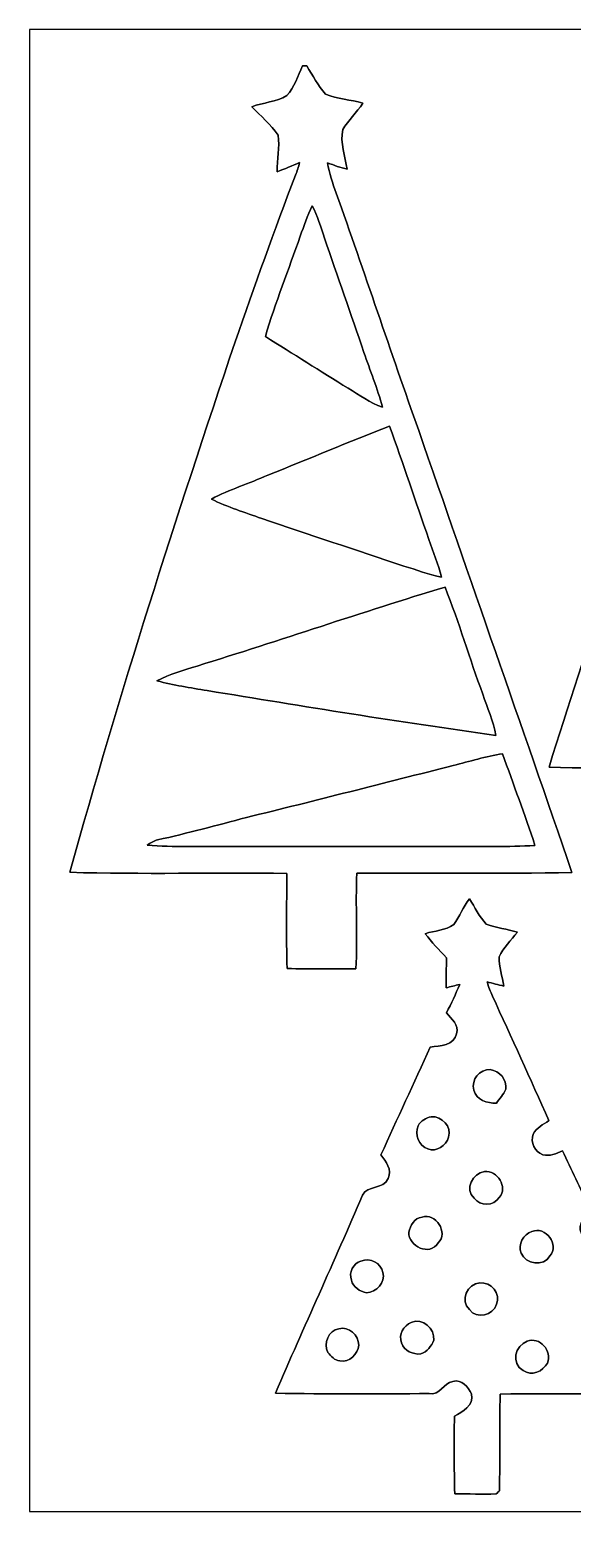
# Model space of a CAD drawing. Header units: centimetres. Extents: x -16.8 to 16.8, y -16.7 to 16.7.
# Drawn here: x -16.77 to -4.56, y -16.67 to 16.67 of the extents above; entities that cross this region are included whole.
import ezdxf

# ---------------------------------------------------------------- set-up
doc = ezdxf.new("R2010")
doc.units = ezdxf.units.CM
doc.header["$MEASUREMENT"] = 0
doc.layers.add('Layer 1', color=7, linetype='Continuous')

msp = doc.modelspace()

# ---------------------------------------------------------------- linework, layer by layer
at = {"layer": 'Layer 1', "color": 7}
for points, knots in [([(-16.77458, 16.66875), (-16.77458, 16.66875), (16.77458, 16.66875), (16.77458, 16.66875), (16.77458, 16.66875), (16.77458, 16.66875), (16.77458, -16.66875), (16.77458, -16.66875), (16.77458, -16.66875), (16.77458, -16.66875), (-16.77458, -16.66875), (-16.77458, -16.66875), (-16.77458, -16.66875), (-16.77458, -16.66875), (-16.77458, 16.66875), (-16.77458, 16.66875), (-16.77458, 16.66875), (-16.77458, 16.66875), (-16.77458, 16.66875), (-16.77458, 16.66875)], [0, 0, 0, 0, 0.16666667, 0.16666667, 0.16666667, 0.16666667, 0.33333333, 0.33333333, 0.33333333, 0.33333333, 0.5, 0.5, 0.5, 0.5, 0.66666667, 0.66666667, 0.66666667, 0.66666667, 1, 1, 1, 1]), ([(-10.62743, 15.85242), (-10.74349, 15.63017), (-10.8077, 15.36806), (-10.98409, 15.18356), (-10.98409, 15.18356), (-11.22292, 15.03821), (-11.51608, 15.03257), (-11.77466, 14.93344), (-11.77466, 14.93344), (-11.57393, 14.72353), (-11.33898, 14.53903), (-11.18129, 14.29314), (-11.18129, 14.29314), (-11.13614, 14.02292), (-11.20916, 13.74528), (-11.19964, 13.47258), (-11.19964, 13.47258), (-11.02854, 13.53256), (-10.8652, 13.61228), (-10.69587, 13.67684), (-10.69587, 13.67684), (-10.72303, 13.58194), (-10.75161, 13.4874), (-10.78653, 13.39497), (-10.78653, 13.39497), (-11.26913, 12.15602), (-11.70552, 10.89942), (-12.14614, 9.6453), (-12.14614, 9.6453), (-13.47752, 5.6956), (-14.75916, 1.72791), (-15.8683, -2.29059), (-15.8683, -2.29059), (-14.23988, -2.33998), (-12.60969, -2.2927), (-10.98056, -2.31387), (-10.98056, -2.31387), (-10.98938, -3.02754), (-10.9982, -3.74121), (-10.97774, -4.45488), (-10.97774, -4.45488), (-10.46127, -4.46828), (-9.94481, -4.46299), (-9.42799, -4.46088), (-9.42799, -4.46088), (-9.39094, -3.74509), (-9.43928, -3.02824), (-9.40894, -2.31246), (-9.40894, -2.31246), (-7.79427, -2.29799), (-6.17926, -2.33257), (-4.56494, -2.29447), (-4.56494, -2.29447), (-5.70406, 1.02306), (-6.86823, 4.33246), (-8.01299, 7.64822), (-8.01299, 7.64822), (-8.64623, 9.42411), (-9.23608, 11.21445), (-9.87319, 12.98892), (-9.87319, 12.98892), (-9.95186, 13.21117), (-10.02841, 13.43625), (-10.06722, 13.66908), (-10.06722, 13.66908), (-9.92082, 13.61934), (-9.77583, 13.5636), (-9.62554, 13.52585), (-9.62554, 13.52585), (-9.6707, 13.82148), (-9.78747, 14.11958), (-9.72573, 14.41979), (-9.72573, 14.41979), (-9.59485, 14.63111), (-9.41141, 14.80538), (-9.271, 15.01069), (-9.271, 15.01069), (-9.54511, 15.10277), (-9.84814, 15.09748), (-10.11167, 15.21954), (-10.11167, 15.21954), (-10.28771, 15.40369), (-10.39707, 15.64287), (-10.53606, 15.85489), (-10.53606, 15.85489), (-10.55864, 15.85419), (-10.6045, 15.85313), (-10.62743, 15.85242), (-10.62743, 15.85242), (-10.62743, 15.85242), (-10.62743, 15.85242), (-10.62743, 15.85242)], [0, 0, 0, 0, 0.04166667, 0.04166667, 0.04166667, 0.04166667, 0.08333333, 0.08333333, 0.08333333, 0.08333333, 0.125, 0.125, 0.125, 0.125, 0.16666667, 0.16666667, 0.16666667, 0.16666667, 0.20833333, 0.20833333, 0.20833333, 0.20833333, 0.25, 0.25, 0.25, 0.25, 0.29166667, 0.29166667, 0.29166667, 0.29166667, 0.33333333, 0.33333333, 0.33333333, 0.33333333, 0.375, 0.375, 0.375, 0.375, 0.41666667, 0.41666667, 0.41666667, 0.41666667, 0.45833333, 0.45833333, 0.45833333, 0.45833333, 0.5, 0.5, 0.5, 0.5, 0.54166667, 0.54166667, 0.54166667, 0.54166667, 0.58333333, 0.58333333, 0.58333333, 0.58333333, 0.625, 0.625, 0.625, 0.625, 0.66666667, 0.66666667, 0.66666667, 0.66666667, 0.70833333, 0.70833333, 0.70833333, 0.70833333, 0.75, 0.75, 0.75, 0.75, 0.79166667, 0.79166667, 0.79166667, 0.79166667, 0.83333333, 0.83333333, 0.83333333, 0.83333333, 0.875, 0.875, 0.875, 0.875, 0.91666667, 0.91666667, 0.91666667, 0.91666667, 1, 1, 1, 1]), ([(-0.72249, 15.28868), (-0.90241, 15.25129), (-1.08268, 15.21601), (-1.26259, 15.17862), (-1.26259, 15.17862), (-1.14194, 15.00893), (-0.99342, 14.85759), (-0.88688, 14.67838), (-0.88688, 14.67838), (-0.86431, 14.49599), (-0.91652, 14.31396), (-0.92675, 14.13192), (-0.92675, 14.13192), (-0.77329, 14.17214), (-0.62265, 14.22541), (-0.46602, 14.25328), (-0.46602, 14.25328), (-1.11866, 12.26079), (-1.77412, 10.26936), (-2.42076, 8.27476), (-2.42076, 8.27476), (-3.29071, 5.5372), (-4.21675, 2.81764), (-5.08035, 0.07867), (-5.08035, 0.07867), (-3.68864, 0.02716), (-2.29376, 0.0508), (-0.90135, 0.07303), (-0.90135, 0.07303), (-0.82162, 0.0695), (-0.79058, -0.01764), (-0.79269, -0.08608), (-0.79269, -0.08608), (-0.78034, -0.93133), (-0.81104, -1.77694), (-0.78246, -2.6222), (-0.78246, -2.6222), (-0.4124, -2.63278), (-0.04163, -2.62537), (0.32808, -2.60174), (0.32808, -2.60174), (0.30374, -1.71803), (0.31186, -0.83256), (0.32279, 0.05151), (0.32279, 0.05151), (1.81292, 0.07056), (3.30447, 0.02011), (4.7939, 0.07832), (4.7939, 0.07832), (3.25755, 4.52967), (1.70004, 8.97431), (0.16192, 13.42496), (0.16192, 13.42496), (0.08079, 13.66344), (-0.02117, 13.89697), (-0.05327, 14.14886), (-0.05327, 14.14886), (0.01199, 14.13581), (0.07726, 14.12205), (0.14252, 14.10829), (0.14252, 14.10829), (0.14781, 14.30549), (0.12771, 14.50587), (0.16122, 14.7006), (0.16122, 14.7006), (0.24412, 14.86112), (0.37959, 14.98882), (0.46214, 15.15075), (0.46214, 15.15075), (0.28434, 15.19872), (0.08714, 15.2079), (-0.0702, 15.31197), (-0.0702, 15.31197), (-0.20602, 15.44249), (-0.28081, 15.62382), (-0.39299, 15.77234), (-0.39299, 15.77234), (-0.50659, 15.61359), (-0.6156, 15.45202), (-0.72249, 15.28868), (-0.72249, 15.28868), (-0.72249, 15.28868), (-0.72249, 15.28868), (-0.72249, 15.28868)], [0, 0, 0, 0, 0.04545455, 0.04545455, 0.04545455, 0.04545455, 0.09090909, 0.09090909, 0.09090909, 0.09090909, 0.13636364, 0.13636364, 0.13636364, 0.13636364, 0.18181818, 0.18181818, 0.18181818, 0.18181818, 0.22727273, 0.22727273, 0.22727273, 0.22727273, 0.27272727, 0.27272727, 0.27272727, 0.27272727, 0.31818182, 0.31818182, 0.31818182, 0.31818182, 0.36363636, 0.36363636, 0.36363636, 0.36363636, 0.40909091, 0.40909091, 0.40909091, 0.40909091, 0.45454545, 0.45454545, 0.45454545, 0.45454545, 0.5, 0.5, 0.5, 0.5, 0.54545455, 0.54545455, 0.54545455, 0.54545455, 0.59090909, 0.59090909, 0.59090909, 0.59090909, 0.63636364, 0.63636364, 0.63636364, 0.63636364, 0.68181818, 0.68181818, 0.68181818, 0.68181818, 0.72727273, 0.72727273, 0.72727273, 0.72727273, 0.77272727, 0.77272727, 0.77272727, 0.77272727, 0.81818182, 0.81818182, 0.81818182, 0.81818182, 0.86363636, 0.86363636, 0.86363636, 0.86363636, 0.90909091, 0.90909091, 0.90909091, 0.90909091, 1, 1, 1, 1]), ([(-10.41506, 12.70529), (-10.29088, 12.47634), (-10.21997, 12.22481), (-10.13531, 11.97998), (-10.13531, 11.97998), (-9.84391, 11.12097), (-9.54088, 10.26619), (-9.24842, 9.40752), (-9.24842, 9.40752), (-9.10625, 8.99866), (-8.94715, 8.59472), (-8.82791, 8.17809), (-8.82791, 8.17809), (-9.11225, 8.26558), (-9.34932, 8.4522), (-9.60226, 8.60072), (-9.60226, 8.60072), (-10.22809, 8.98102), (-10.84333, 9.37824), (-11.46704, 9.76242), (-11.46704, 9.76242), (-11.24232, 10.5283), (-10.94176, 11.26949), (-10.68246, 12.02408), (-10.68246, 12.02408), (-10.59674, 12.25232), (-10.51948, 12.48445), (-10.41506, 12.70529)], [0, 0, 0, 0, 0.125, 0.125, 0.125, 0.125, 0.25, 0.25, 0.25, 0.25, 0.375, 0.375, 0.375, 0.375, 0.5, 0.5, 0.5, 0.5, 0.625, 0.625, 0.625, 0.625, 0.75, 0.75, 0.75, 0.75, 1, 1, 1, 1]), ([(-11.41166, 6.6481), (-10.49408, 7.00476), (-9.59062, 7.39775), (-8.67022, 7.74735), (-8.67022, 7.74735), (-8.3626, 6.9028), (-8.08708, 6.04696), (-7.78475, 5.20065), (-7.78475, 5.20065), (-7.69161, 4.91772), (-7.57837, 4.64114), (-7.50111, 4.35328), (-7.50111, 4.35328), (-7.79392, 4.39984), (-8.06697, 4.52296), (-8.35166, 4.60058), (-8.35166, 4.60058), (-9.41705, 4.95759), (-10.48456, 5.30825), (-11.54924, 5.66808), (-11.54924, 5.66808), (-11.92742, 5.80849), (-12.31829, 5.92243), (-12.67848, 6.10658), (-12.67848, 6.10658), (-12.27384, 6.32566), (-11.82899, 6.45583), (-11.41166, 6.6481)], [0, 0, 0, 0, 0.125, 0.125, 0.125, 0.125, 0.25, 0.25, 0.25, 0.25, 0.375, 0.375, 0.375, 0.375, 0.5, 0.5, 0.5, 0.5, 0.625, 0.625, 0.625, 0.625, 0.75, 0.75, 0.75, 0.75, 1, 1, 1, 1]), ([(-13.00092, 2.35021), (-11.13755, 2.92947), (-9.2904, 3.56094), (-7.4228, 4.12609), (-7.4228, 4.12609), (-7.1053, 3.33481), (-6.86788, 2.51389), (-6.57225, 1.71415), (-6.57225, 1.71415), (-6.46924, 1.40829), (-6.33483, 1.10984), (-6.27556, 0.79093), (-6.27556, 0.79093), (-8.44832, 1.08797), (-10.61191, 1.44709), (-12.7762, 1.7974), (-12.7762, 1.7974), (-13.15473, 1.86231), (-13.53644, 1.91735), (-13.90791, 2.01718), (-13.90791, 2.01718), (-13.61969, 2.16323), (-13.31172, 2.26448), (-13.00092, 2.35021)], [0, 0, 0, 0, 0.14285714, 0.14285714, 0.14285714, 0.14285714, 0.28571429, 0.28571429, 0.28571429, 0.28571429, 0.42857143, 0.42857143, 0.42857143, 0.42857143, 0.57142857, 0.57142857, 0.57142857, 0.57142857, 0.71428571, 0.71428571, 0.71428571, 0.71428571, 1, 1, 1, 1]), ([(-7.23724, 0.11148), (-6.86858, 0.20743), (-6.50134, 0.31397), (-6.12528, 0.37818), (-6.12528, 0.37818), (-5.8868, -0.31115), (-5.6201, -0.9906), (-5.39715, -1.68522), (-5.39715, -1.68522), (-6.00216, -1.72544), (-6.60859, -1.70991), (-7.21431, -1.71133), (-7.21431, -1.71133), (-8.91928, -1.71027), (-10.62461, -1.71097), (-12.32958, -1.71133), (-12.32958, -1.71133), (-12.92966, -1.70956), (-13.53079, -1.72755), (-14.12946, -1.68099), (-14.12946, -1.68099), (-14.05714, -1.63054), (-13.98129, -1.5815), (-13.89415, -1.5621), (-13.89415, -1.5621), (-13.22282, -1.41041), (-12.55783, -1.23331), (-11.89249, -1.05763), (-11.89249, -1.05763), (-10.33815, -0.67769), (-8.78911, -0.27764), (-7.23724, 0.11148)], [0, 0, 0, 0, 0.11111111, 0.11111111, 0.11111111, 0.11111111, 0.22222222, 0.22222222, 0.22222222, 0.22222222, 0.33333333, 0.33333333, 0.33333333, 0.33333333, 0.44444444, 0.44444444, 0.44444444, 0.44444444, 0.55555556, 0.55555556, 0.55555556, 0.55555556, 0.66666667, 0.66666667, 0.66666667, 0.66666667, 0.77777778, 0.77777778, 0.77777778, 0.77777778, 1, 1, 1, 1]), ([(-7.22701, -3.46251), (-7.40657, -3.60715), (-7.65916, -3.6008), (-7.86836, -3.67206), (-7.86836, -3.67206), (-7.72089, -3.86292), (-7.55474, -4.03825), (-7.39034, -4.21464), (-7.39034, -4.21464), (-7.39246, -4.43865), (-7.40093, -4.66408), (-7.39846, -4.88915), (-7.39846, -4.88915), (-7.2965, -4.8641), (-7.1949, -4.83694), (-7.0926, -4.81365), (-7.0926, -4.81365), (-7.17903, -5.03061), (-7.28486, -5.23946), (-7.38752, -5.44971), (-7.38752, -5.44971), (-7.28592, -5.59329), (-7.09507, -5.71818), (-7.16421, -5.92208), (-7.16421, -5.92208), (-7.21607, -6.18772), (-7.54098, -6.19443), (-7.75441, -6.22335), (-7.75441, -6.22335), (-8.11989, -7.03333), (-8.50159, -7.8359), (-8.86425, -8.64694), (-8.86425, -8.64694), (-8.75983, -8.79863), (-8.60354, -8.98419), (-8.70232, -9.18175), (-8.70232, -9.18175), (-8.80286, -9.42587), (-9.17187, -9.32956), (-9.28158, -9.55357), (-9.28158, -9.55357), (-9.91658, -11.04653), (-10.59956, -12.51902), (-11.24056, -14.00951), (-11.24056, -14.00951), (-10.08698, -14.03209), (-8.93233, -14.02962), (-7.77875, -14.01657), (-7.77875, -14.01657), (-7.53745, -14.06842), (-7.45525, -13.78162), (-7.24535, -13.74563), (-7.24535, -13.74563), (-7.03792, -13.68884), (-6.90704, -13.87334), (-6.82449, -14.0275), (-6.82449, -14.0275), (-6.77369, -14.2935), (-7.02204, -14.41838), (-7.21078, -14.52986), (-7.21078, -14.52986), (-7.21783, -15.11018), (-7.21995, -15.6912), (-7.20302, -16.27187), (-7.20302, -16.27187), (-6.89257, -16.27858), (-6.58178, -16.27964), (-6.27098, -16.27787), (-6.27098, -16.27787), (-6.24558, -16.25247), (-6.22018, -16.22742), (-6.19443, -16.20308), (-6.19443, -16.20308), (-6.18702, -15.47883), (-6.20007, -14.75458), (-6.17996, -14.03068), (-6.17996, -14.03068), (-4.8895, -14.00281), (-3.59798, -14.04796), (-2.30752, -14.00669), (-2.30752, -14.00669), (-2.34597, -13.87969), (-2.39466, -13.75622), (-2.43487, -13.62992), (-2.43487, -13.62992), (-2.58057, -13.68496), (-2.71604, -13.7795), (-2.87267, -13.79996), (-2.87267, -13.79996), (-3.09563, -13.7795), (-3.28824, -13.53749), (-3.19969, -13.31277), (-3.19969, -13.31277), (-3.1496, -13.10922), (-2.91536, -13.05101), (-2.7372, -13.02597), (-2.7372, -13.02597), (-3.08963, -12.23327), (-3.45863, -11.44729), (-3.81353, -10.65636), (-3.81353, -10.65636), (-3.97581, -10.54488), (-4.23474, -10.60979), (-4.35293, -10.41471), (-4.35293, -10.41471), (-4.46193, -10.19104), (-4.23122, -10.02665), (-4.19982, -9.83121), (-4.19982, -9.83121), (-4.35575, -9.39165), (-4.58541, -8.98031), (-4.77838, -8.55627), (-4.77838, -8.55627), (-4.91843, -8.61554), (-5.06413, -8.68821), (-5.22182, -8.64411), (-5.22182, -8.64411), (-5.39997, -8.57779), (-5.50968, -8.36824), (-5.43525, -8.18303), (-5.43525, -8.18303), (-5.37139, -8.03346), (-5.20876, -7.96784), (-5.08635, -7.87541), (-5.08635, -7.87541), (-5.49981, -6.93914), (-5.92526, -6.00851), (-6.35282, -5.07859), (-6.35282, -5.07859), (-6.40045, -4.97452), (-6.44137, -4.86728), (-6.47524, -4.75827), (-6.47524, -4.75827), (-6.34894, -4.78684), (-6.22441, -4.82283), (-6.09741, -4.84858), (-6.09741, -4.84858), (-6.13481, -4.63021), (-6.20748, -4.41396), (-6.20713, -4.19206), (-6.20713, -4.19206), (-6.09918, -3.98745), (-5.94219, -3.81564), (-5.79296, -3.64102), (-5.79296, -3.64102), (-6.02403, -3.56941), (-6.26745, -3.53907), (-6.49429, -3.45616), (-6.49429, -3.45616), (-6.65339, -3.29318), (-6.74899, -3.07658), (-6.87493, -2.88819), (-6.87493, -2.88819), (-7.01781, -3.06388), (-7.08378, -3.28859), (-7.22701, -3.46251)], [0, 0, 0, 0, 0.025, 0.025, 0.025, 0.025, 0.05, 0.05, 0.05, 0.05, 0.075, 0.075, 0.075, 0.075, 0.1, 0.1, 0.1, 0.1, 0.125, 0.125, 0.125, 0.125, 0.15, 0.15, 0.15, 0.15, 0.175, 0.175, 0.175, 0.175, 0.2, 0.2, 0.2, 0.2, 0.225, 0.225, 0.225, 0.225, 0.25, 0.25, 0.25, 0.25, 0.275, 0.275, 0.275, 0.275, 0.3, 0.3, 0.3, 0.3, 0.325, 0.325, 0.325, 0.325, 0.35, 0.35, 0.35, 0.35, 0.375, 0.375, 0.375, 0.375, 0.4, 0.4, 0.4, 0.4, 0.425, 0.425, 0.425, 0.425, 0.45, 0.45, 0.45, 0.45, 0.475, 0.475, 0.475, 0.475, 0.5, 0.5, 0.5, 0.5, 0.525, 0.525, 0.525, 0.525, 0.55, 0.55, 0.55, 0.55, 0.575, 0.575, 0.575, 0.575, 0.6, 0.6, 0.6, 0.6, 0.625, 0.625, 0.625, 0.625, 0.65, 0.65, 0.65, 0.65, 0.675, 0.675, 0.675, 0.675, 0.7, 0.7, 0.7, 0.7, 0.725, 0.725, 0.725, 0.725, 0.75, 0.75, 0.75, 0.75, 0.775, 0.775, 0.775, 0.775, 0.8, 0.8, 0.8, 0.8, 0.825, 0.825, 0.825, 0.825, 0.85, 0.85, 0.85, 0.85, 0.875, 0.875, 0.875, 0.875, 0.9, 0.9, 0.9, 0.9, 0.925, 0.925, 0.925, 0.925, 0.95, 0.95, 0.95, 0.95, 1, 1, 1, 1]), ([(-6.77086, -7.19173), (-6.84248, -6.95819), (-6.64069, -6.72006), (-6.40644, -6.72959), (-6.40644, -6.72959), (-6.20148, -6.75816), (-6.01521, -6.95431), (-6.05578, -7.17303), (-6.05578, -7.17303), (-6.10482, -7.28945), (-6.19619, -7.38223), (-6.26674, -7.48665), (-6.26674, -7.48665), (-6.46501, -7.48347), (-6.72712, -7.41715), (-6.77086, -7.19173)], [0, 0, 0, 0, 0.2, 0.2, 0.2, 0.2, 0.4, 0.4, 0.4, 0.4, 0.6, 0.6, 0.6, 0.6, 1, 1, 1, 1]), ([(-7.73148, -7.79145), (-7.49864, -7.76746), (-7.26652, -8.01546), (-7.3406, -8.25041), (-7.3406, -8.25041), (-7.39387, -8.43668), (-7.61506, -8.59155), (-7.80838, -8.51464), (-7.80838, -8.51464), (-8.01123, -8.44338), (-8.11953, -8.18832), (-8.02393, -7.99324), (-8.02393, -7.99324), (-7.97137, -7.87929), (-7.85036, -7.81367), (-7.73148, -7.79145)], [0, 0, 0, 0, 0.2, 0.2, 0.2, 0.2, 0.4, 0.4, 0.4, 0.4, 0.6, 0.6, 0.6, 0.6, 1, 1, 1, 1]), ([(-6.53203, -9.02547), (-6.24699, -8.99125), (-5.99758, -9.37366), (-6.20042, -9.60473), (-6.20042, -9.60473), (-6.32178, -9.79981), (-6.63328, -9.81357), (-6.76593, -9.62378), (-6.76593, -9.62378), (-6.99206, -9.42658), (-6.80332, -9.05228), (-6.53203, -9.02547)], [0, 0, 0, 0, 0.25, 0.25, 0.25, 0.25, 0.5, 0.5, 0.5, 0.5, 1, 1, 1, 1]), ([(-7.94068, -10.05064), (-7.62917, -9.94022), (-7.34201, -10.39954), (-7.57449, -10.62884), (-7.57449, -10.62884), (-7.77522, -10.93576), (-8.23842, -10.71069), (-8.23913, -10.39072), (-8.23913, -10.39072), (-8.20632, -10.24079), (-8.11107, -10.06616), (-7.94068, -10.05064)], [0, 0, 0, 0, 0.25, 0.25, 0.25, 0.25, 0.5, 0.5, 0.5, 0.5, 1, 1, 1, 1]), ([(-5.4677, -10.37343), (-5.16961, -10.23902), (-4.826, -10.67647), (-5.06271, -10.91847), (-5.06271, -10.91847), (-5.20171, -11.17283), (-5.60811, -11.11215), (-5.71006, -10.85956), (-5.71006, -10.85956), (-5.78803, -10.66059), (-5.66349, -10.43481), (-5.4677, -10.37343)], [0, 0, 0, 0, 0.25, 0.25, 0.25, 0.25, 0.5, 0.5, 0.5, 0.5, 1, 1, 1, 1]), ([(-9.31651, -11.03877), (-9.10731, -10.95163), (-8.87024, -11.07899), (-8.81944, -11.29242), (-8.81944, -11.29242), (-8.75277, -11.51572), (-8.97396, -11.73868), (-9.19021, -11.75279), (-9.19021, -11.75279), (-9.33591, -11.72034), (-9.4996, -11.6272), (-9.52712, -11.46775), (-9.52712, -11.46775), (-9.59661, -11.29453), (-9.49078, -11.08816), (-9.31651, -11.03877)], [0, 0, 0, 0, 0.2, 0.2, 0.2, 0.2, 0.4, 0.4, 0.4, 0.4, 0.6, 0.6, 0.6, 0.6, 1, 1, 1, 1]), ([(-6.63787, -11.52948), (-6.38951, -11.49597), (-6.16338, -11.77678), (-6.26039, -12.01032), (-6.26039, -12.01032), (-6.33624, -12.25832), (-6.71442, -12.35639), (-6.87211, -12.1285), (-6.87211, -12.1285), (-7.09718, -11.93236), (-6.91903, -11.53971), (-6.63787, -11.52948)], [0, 0, 0, 0, 0.25, 0.25, 0.25, 0.25, 0.5, 0.5, 0.5, 0.5, 1, 1, 1, 1]), ([(-8.18515, -12.41637), (-7.92304, -12.30277), (-7.65069, -12.5603), (-7.67503, -12.81924), (-7.67503, -12.81924), (-7.72548, -12.95047), (-7.83167, -13.07606), (-7.96537, -13.12757), (-7.96537, -13.12757), (-8.13753, -13.14238), (-8.34884, -13.05948), (-8.40034, -12.87956), (-8.40034, -12.87956), (-8.47725, -12.68977), (-8.35343, -12.49433), (-8.18515, -12.41637)], [0, 0, 0, 0, 0.2, 0.2, 0.2, 0.2, 0.4, 0.4, 0.4, 0.4, 0.6, 0.6, 0.6, 0.6, 1, 1, 1, 1]), ([(-9.8104, -12.55924), (-9.58144, -12.50068), (-9.36766, -12.706), (-9.36554, -12.92789), (-9.36554, -12.92789), (-9.38636, -13.12827), (-9.57368, -13.32689), (-9.79029, -13.28279), (-9.79029, -13.28279), (-9.906, -13.27573), (-9.99102, -13.1766), (-10.05946, -13.0937), (-10.05946, -13.0937), (-10.16811, -12.88732), (-10.04535, -12.59769), (-9.8104, -12.55924)], [0, 0, 0, 0, 0.2, 0.2, 0.2, 0.2, 0.4, 0.4, 0.4, 0.4, 0.6, 0.6, 0.6, 0.6, 1, 1, 1, 1]), ([(-5.57424, -12.84005), (-5.29661, -12.72822), (-4.99533, -13.06442), (-5.11775, -13.33077), (-5.11775, -13.33077), (-5.21229, -13.51844), (-5.48111, -13.6465), (-5.66385, -13.49657), (-5.66385, -13.49657), (-5.94854, -13.34276), (-5.84024, -12.93742), (-5.57424, -12.84005)], [0, 0, 0, 0, 0.25, 0.25, 0.25, 0.25, 0.5, 0.5, 0.5, 0.5, 1, 1, 1, 1])]:
    msp.add_open_spline(points, degree=3, knots=knots, dxfattribs=at)
at = {"layer": 'Layer 1', "color": 252}
for points, knots in [([(-10.62743, 15.85242), (-10.6045, 15.85313), (-10.55864, 15.85419), (-10.53606, 15.85489), (-10.53606, 15.85489), (-10.39707, 15.64287), (-10.28771, 15.40369), (-10.11167, 15.21954), (-10.11167, 15.21954), (-9.84814, 15.09748), (-9.54511, 15.10277), (-9.271, 15.01069), (-9.271, 15.01069), (-9.41141, 14.80538), (-9.59485, 14.63111), (-9.72573, 14.41979), (-9.72573, 14.41979), (-9.78747, 14.11958), (-9.6707, 13.82148), (-9.62554, 13.52585), (-9.62554, 13.52585), (-9.77583, 13.5636), (-9.92082, 13.61934), (-10.06722, 13.66908), (-10.06722, 13.66908), (-10.02841, 13.43625), (-9.95186, 13.21117), (-9.87319, 12.98892), (-9.87319, 12.98892), (-9.23608, 11.21445), (-8.64623, 9.42411), (-8.01299, 7.64822), (-8.01299, 7.64822), (-6.86823, 4.33246), (-5.70406, 1.02306), (-4.56494, -2.29447), (-4.56494, -2.29447), (-6.17926, -2.33257), (-7.79427, -2.29799), (-9.40894, -2.31246), (-9.40894, -2.31246), (-9.43928, -3.02824), (-9.39094, -3.74509), (-9.42799, -4.46088), (-9.42799, -4.46088), (-9.94481, -4.46299), (-10.46127, -4.46828), (-10.97774, -4.45488), (-10.97774, -4.45488), (-10.9982, -3.74121), (-10.98938, -3.02754), (-10.98056, -2.31387), (-10.98056, -2.31387), (-12.60969, -2.2927), (-14.23988, -2.33998), (-15.8683, -2.29059), (-15.8683, -2.29059), (-14.75916, 1.72791), (-13.47752, 5.6956), (-12.14614, 9.6453), (-12.14614, 9.6453), (-11.70552, 10.89942), (-11.26913, 12.15602), (-10.78653, 13.39497), (-10.78653, 13.39497), (-10.75161, 13.4874), (-10.72303, 13.58194), (-10.69587, 13.67684), (-10.69587, 13.67684), (-10.8652, 13.61228), (-11.02854, 13.53256), (-11.19964, 13.47258), (-11.19964, 13.47258), (-11.20916, 13.74528), (-11.13614, 14.02292), (-11.18129, 14.29314), (-11.18129, 14.29314), (-11.33898, 14.53903), (-11.57393, 14.72353), (-11.77466, 14.93344), (-11.77466, 14.93344), (-11.51608, 15.03257), (-11.22292, 15.03821), (-10.98409, 15.18356), (-10.98409, 15.18356), (-10.8077, 15.36806), (-10.74349, 15.63017), (-10.62743, 15.85242), (-10.62743, 15.85242), (-10.62743, 15.85242), (-10.62743, 15.85242), (-10.62743, 15.85242)], [0, 0, 0, 0, 0.04166667, 0.04166667, 0.04166667, 0.04166667, 0.08333333, 0.08333333, 0.08333333, 0.08333333, 0.125, 0.125, 0.125, 0.125, 0.16666667, 0.16666667, 0.16666667, 0.16666667, 0.20833333, 0.20833333, 0.20833333, 0.20833333, 0.25, 0.25, 0.25, 0.25, 0.29166667, 0.29166667, 0.29166667, 0.29166667, 0.33333333, 0.33333333, 0.33333333, 0.33333333, 0.375, 0.375, 0.375, 0.375, 0.41666667, 0.41666667, 0.41666667, 0.41666667, 0.45833333, 0.45833333, 0.45833333, 0.45833333, 0.5, 0.5, 0.5, 0.5, 0.54166667, 0.54166667, 0.54166667, 0.54166667, 0.58333333, 0.58333333, 0.58333333, 0.58333333, 0.625, 0.625, 0.625, 0.625, 0.66666667, 0.66666667, 0.66666667, 0.66666667, 0.70833333, 0.70833333, 0.70833333, 0.70833333, 0.75, 0.75, 0.75, 0.75, 0.79166667, 0.79166667, 0.79166667, 0.79166667, 0.83333333, 0.83333333, 0.83333333, 0.83333333, 0.875, 0.875, 0.875, 0.875, 0.91666667, 0.91666667, 0.91666667, 0.91666667, 1, 1, 1, 1]), ([(-0.72249, 15.28868), (-0.6156, 15.45202), (-0.50659, 15.61359), (-0.39299, 15.77234), (-0.39299, 15.77234), (-0.28081, 15.62382), (-0.20602, 15.44249), (-0.0702, 15.31197), (-0.0702, 15.31197), (0.08714, 15.2079), (0.28434, 15.19872), (0.46214, 15.15075), (0.46214, 15.15075), (0.37959, 14.98882), (0.24412, 14.86112), (0.16122, 14.7006), (0.16122, 14.7006), (0.12771, 14.50587), (0.14781, 14.30549), (0.14252, 14.10829), (0.14252, 14.10829), (0.07726, 14.12205), (0.01199, 14.13581), (-0.05327, 14.14886), (-0.05327, 14.14886), (-0.02117, 13.89697), (0.08079, 13.66344), (0.16192, 13.42496), (0.16192, 13.42496), (1.70004, 8.97431), (3.25755, 4.52967), (4.7939, 0.07832), (4.7939, 0.07832), (3.30447, 0.02011), (1.81292, 0.07056), (0.32279, 0.05151), (0.32279, 0.05151), (0.31186, -0.83256), (0.30374, -1.71803), (0.32808, -2.60174), (0.32808, -2.60174), (-0.04163, -2.62537), (-0.4124, -2.63278), (-0.78246, -2.6222), (-0.78246, -2.6222), (-0.81104, -1.77694), (-0.78034, -0.93133), (-0.79269, -0.08608), (-0.79269, -0.08608), (-0.79058, -0.01764), (-0.82162, 0.0695), (-0.90135, 0.07303), (-0.90135, 0.07303), (-2.29376, 0.0508), (-3.68864, 0.02716), (-5.08035, 0.07867), (-5.08035, 0.07867), (-4.21675, 2.81764), (-3.29071, 5.5372), (-2.42076, 8.27476), (-2.42076, 8.27476), (-1.77412, 10.26936), (-1.11866, 12.26079), (-0.46602, 14.25328), (-0.46602, 14.25328), (-0.62265, 14.22541), (-0.77329, 14.17214), (-0.92675, 14.13192), (-0.92675, 14.13192), (-0.91652, 14.31396), (-0.86431, 14.49599), (-0.88688, 14.67838), (-0.88688, 14.67838), (-0.99342, 14.85759), (-1.14194, 15.00893), (-1.26259, 15.17862), (-1.26259, 15.17862), (-1.08268, 15.21601), (-0.90241, 15.25129), (-0.72249, 15.28868), (-0.72249, 15.28868), (-0.72249, 15.28868), (-0.72249, 15.28868), (-0.72249, 15.28868)], [0, 0, 0, 0, 0.04545455, 0.04545455, 0.04545455, 0.04545455, 0.09090909, 0.09090909, 0.09090909, 0.09090909, 0.13636364, 0.13636364, 0.13636364, 0.13636364, 0.18181818, 0.18181818, 0.18181818, 0.18181818, 0.22727273, 0.22727273, 0.22727273, 0.22727273, 0.27272727, 0.27272727, 0.27272727, 0.27272727, 0.31818182, 0.31818182, 0.31818182, 0.31818182, 0.36363636, 0.36363636, 0.36363636, 0.36363636, 0.40909091, 0.40909091, 0.40909091, 0.40909091, 0.45454545, 0.45454545, 0.45454545, 0.45454545, 0.5, 0.5, 0.5, 0.5, 0.54545455, 0.54545455, 0.54545455, 0.54545455, 0.59090909, 0.59090909, 0.59090909, 0.59090909, 0.63636364, 0.63636364, 0.63636364, 0.63636364, 0.68181818, 0.68181818, 0.68181818, 0.68181818, 0.72727273, 0.72727273, 0.72727273, 0.72727273, 0.77272727, 0.77272727, 0.77272727, 0.77272727, 0.81818182, 0.81818182, 0.81818182, 0.81818182, 0.86363636, 0.86363636, 0.86363636, 0.86363636, 0.90909091, 0.90909091, 0.90909091, 0.90909091, 1, 1, 1, 1]), ([(-10.41506, 12.70529), (-10.51948, 12.48445), (-10.59674, 12.25232), (-10.68246, 12.02408), (-10.68246, 12.02408), (-10.94176, 11.26949), (-11.24232, 10.5283), (-11.46704, 9.76242), (-11.46704, 9.76242), (-10.84333, 9.37824), (-10.22809, 8.98102), (-9.60226, 8.60072), (-9.60226, 8.60072), (-9.34932, 8.4522), (-9.11225, 8.26558), (-8.82791, 8.17809), (-8.82791, 8.17809), (-8.94715, 8.59472), (-9.10625, 8.99866), (-9.24842, 9.40752), (-9.24842, 9.40752), (-9.54088, 10.26619), (-9.84391, 11.12097), (-10.13531, 11.97998), (-10.13531, 11.97998), (-10.21997, 12.22481), (-10.29088, 12.47634), (-10.41506, 12.70529), (-10.41506, 12.70529), (-10.41506, 12.70529), (-10.41506, 12.70529), (-10.41506, 12.70529)], [0, 0, 0, 0, 0.11111111, 0.11111111, 0.11111111, 0.11111111, 0.22222222, 0.22222222, 0.22222222, 0.22222222, 0.33333333, 0.33333333, 0.33333333, 0.33333333, 0.44444444, 0.44444444, 0.44444444, 0.44444444, 0.55555556, 0.55555556, 0.55555556, 0.55555556, 0.66666667, 0.66666667, 0.66666667, 0.66666667, 0.77777778, 0.77777778, 0.77777778, 0.77777778, 1, 1, 1, 1]), ([(-11.41166, 6.6481), (-11.82899, 6.45583), (-12.27384, 6.32566), (-12.67848, 6.10658), (-12.67848, 6.10658), (-12.31829, 5.92243), (-11.92742, 5.80849), (-11.54924, 5.66808), (-11.54924, 5.66808), (-10.48456, 5.30825), (-9.41705, 4.95759), (-8.35166, 4.60058), (-8.35166, 4.60058), (-8.06697, 4.52296), (-7.79392, 4.39984), (-7.50111, 4.35328), (-7.50111, 4.35328), (-7.57837, 4.64114), (-7.69161, 4.91772), (-7.78475, 5.20065), (-7.78475, 5.20065), (-8.08708, 6.04696), (-8.3626, 6.9028), (-8.67022, 7.74735), (-8.67022, 7.74735), (-9.59062, 7.39775), (-10.49408, 7.00476), (-11.41166, 6.6481), (-11.41166, 6.6481), (-11.41166, 6.6481), (-11.41166, 6.6481), (-11.41166, 6.6481)], [0, 0, 0, 0, 0.11111111, 0.11111111, 0.11111111, 0.11111111, 0.22222222, 0.22222222, 0.22222222, 0.22222222, 0.33333333, 0.33333333, 0.33333333, 0.33333333, 0.44444444, 0.44444444, 0.44444444, 0.44444444, 0.55555556, 0.55555556, 0.55555556, 0.55555556, 0.66666667, 0.66666667, 0.66666667, 0.66666667, 0.77777778, 0.77777778, 0.77777778, 0.77777778, 1, 1, 1, 1]), ([(-13.00092, 2.35021), (-13.31172, 2.26448), (-13.61969, 2.16323), (-13.90791, 2.01718), (-13.90791, 2.01718), (-13.53644, 1.91735), (-13.15473, 1.86231), (-12.7762, 1.7974), (-12.7762, 1.7974), (-10.61191, 1.44709), (-8.44832, 1.08797), (-6.27556, 0.79093), (-6.27556, 0.79093), (-6.33483, 1.10984), (-6.46924, 1.40829), (-6.57225, 1.71415), (-6.57225, 1.71415), (-6.86788, 2.51389), (-7.1053, 3.33481), (-7.4228, 4.12609), (-7.4228, 4.12609), (-9.2904, 3.56094), (-11.13755, 2.92947), (-13.00092, 2.35021), (-13.00092, 2.35021), (-13.00092, 2.35021), (-13.00092, 2.35021), (-13.00092, 2.35021)], [0, 0, 0, 0, 0.125, 0.125, 0.125, 0.125, 0.25, 0.25, 0.25, 0.25, 0.375, 0.375, 0.375, 0.375, 0.5, 0.5, 0.5, 0.5, 0.625, 0.625, 0.625, 0.625, 0.75, 0.75, 0.75, 0.75, 1, 1, 1, 1]), ([(-7.23724, 0.11148), (-8.78911, -0.27764), (-10.33815, -0.67769), (-11.89249, -1.05763), (-11.89249, -1.05763), (-12.55783, -1.23331), (-13.22282, -1.41041), (-13.89415, -1.5621), (-13.89415, -1.5621), (-13.98129, -1.5815), (-14.05714, -1.63054), (-14.12946, -1.68099), (-14.12946, -1.68099), (-13.53079, -1.72755), (-12.92966, -1.70956), (-12.32958, -1.71133), (-12.32958, -1.71133), (-10.62461, -1.71097), (-8.91928, -1.71027), (-7.21431, -1.71133), (-7.21431, -1.71133), (-6.60859, -1.70991), (-6.00216, -1.72544), (-5.39715, -1.68522), (-5.39715, -1.68522), (-5.6201, -0.9906), (-5.8868, -0.31115), (-6.12528, 0.37818), (-6.12528, 0.37818), (-6.50134, 0.31397), (-6.86858, 0.20743), (-7.23724, 0.11148)], [0, 0, 0, 0, 0.11111111, 0.11111111, 0.11111111, 0.11111111, 0.22222222, 0.22222222, 0.22222222, 0.22222222, 0.33333333, 0.33333333, 0.33333333, 0.33333333, 0.44444444, 0.44444444, 0.44444444, 0.44444444, 0.55555556, 0.55555556, 0.55555556, 0.55555556, 0.66666667, 0.66666667, 0.66666667, 0.66666667, 0.77777778, 0.77777778, 0.77777778, 0.77777778, 1, 1, 1, 1]), ([(-7.22701, -3.46251), (-7.08378, -3.28859), (-7.01781, -3.06388), (-6.87493, -2.88819), (-6.87493, -2.88819), (-6.74899, -3.07658), (-6.65339, -3.29318), (-6.49429, -3.45616), (-6.49429, -3.45616), (-6.26745, -3.53907), (-6.02403, -3.56941), (-5.79296, -3.64102), (-5.79296, -3.64102), (-5.94219, -3.81564), (-6.09918, -3.98745), (-6.20713, -4.19206), (-6.20713, -4.19206), (-6.20748, -4.41396), (-6.13481, -4.63021), (-6.09741, -4.84858), (-6.09741, -4.84858), (-6.22441, -4.82283), (-6.34894, -4.78684), (-6.47524, -4.75827), (-6.47524, -4.75827), (-6.44137, -4.86728), (-6.40045, -4.97452), (-6.35282, -5.07859), (-6.35282, -5.07859), (-5.92526, -6.00851), (-5.49981, -6.93914), (-5.08635, -7.87541), (-5.08635, -7.87541), (-5.20876, -7.96784), (-5.37139, -8.03346), (-5.43525, -8.18303), (-5.43525, -8.18303), (-5.50968, -8.36824), (-5.39997, -8.57779), (-5.22182, -8.64411), (-5.22182, -8.64411), (-5.06413, -8.68821), (-4.91843, -8.61554), (-4.77838, -8.55627), (-4.77838, -8.55627), (-4.58541, -8.98031), (-4.35575, -9.39165), (-4.19982, -9.83121), (-4.19982, -9.83121), (-4.23122, -10.02665), (-4.46193, -10.19104), (-4.35293, -10.41471), (-4.35293, -10.41471), (-4.23474, -10.60979), (-3.97581, -10.54488), (-3.81353, -10.65636), (-3.81353, -10.65636), (-3.45863, -11.44729), (-3.08963, -12.23327), (-2.7372, -13.02597), (-2.7372, -13.02597), (-2.91536, -13.05101), (-3.1496, -13.10922), (-3.19969, -13.31277), (-3.19969, -13.31277), (-3.28824, -13.53749), (-3.09563, -13.7795), (-2.87267, -13.79996), (-2.87267, -13.79996), (-2.71604, -13.7795), (-2.58057, -13.68496), (-2.43487, -13.62992), (-2.43487, -13.62992), (-2.39466, -13.75622), (-2.34597, -13.87969), (-2.30752, -14.00669), (-2.30752, -14.00669), (-3.59798, -14.04796), (-4.8895, -14.00281), (-6.17996, -14.03068), (-6.17996, -14.03068), (-6.20007, -14.75458), (-6.18702, -15.47883), (-6.19443, -16.20308), (-6.19443, -16.20308), (-6.22018, -16.22742), (-6.24558, -16.25247), (-6.27098, -16.27787), (-6.27098, -16.27787), (-6.58178, -16.27964), (-6.89257, -16.27858), (-7.20302, -16.27187), (-7.20302, -16.27187), (-7.21995, -15.6912), (-7.21783, -15.11018), (-7.21078, -14.52986), (-7.21078, -14.52986), (-7.02204, -14.41838), (-6.77369, -14.2935), (-6.82449, -14.0275), (-6.82449, -14.0275), (-6.90704, -13.87334), (-7.03792, -13.68884), (-7.24535, -13.74563), (-7.24535, -13.74563), (-7.45525, -13.78162), (-7.53745, -14.06842), (-7.77875, -14.01657), (-7.77875, -14.01657), (-8.93233, -14.02962), (-10.08698, -14.03209), (-11.24056, -14.00951), (-11.24056, -14.00951), (-10.59956, -12.51902), (-9.91658, -11.04653), (-9.28158, -9.55357), (-9.28158, -9.55357), (-9.17187, -9.32956), (-8.80286, -9.42587), (-8.70232, -9.18175), (-8.70232, -9.18175), (-8.60354, -8.98419), (-8.75983, -8.79863), (-8.86425, -8.64694), (-8.86425, -8.64694), (-8.50159, -7.8359), (-8.11989, -7.03333), (-7.75441, -6.22335), (-7.75441, -6.22335), (-7.54098, -6.19443), (-7.21607, -6.18772), (-7.16421, -5.92208), (-7.16421, -5.92208), (-7.09507, -5.71818), (-7.28592, -5.59329), (-7.38752, -5.44971), (-7.38752, -5.44971), (-7.28486, -5.23946), (-7.17903, -5.03061), (-7.0926, -4.81365), (-7.0926, -4.81365), (-7.1949, -4.83694), (-7.2965, -4.8641), (-7.39846, -4.88915), (-7.39846, -4.88915), (-7.40093, -4.66408), (-7.39246, -4.43865), (-7.39034, -4.21464), (-7.39034, -4.21464), (-7.55474, -4.03825), (-7.72089, -3.86292), (-7.86836, -3.67206), (-7.86836, -3.67206), (-7.65916, -3.6008), (-7.40657, -3.60715), (-7.22701, -3.46251), (-7.22701, -3.46251), (-7.22701, -3.46251), (-7.22701, -3.46251), (-7.22701, -3.46251)], [0, 0, 0, 0, 0.02439024, 0.02439024, 0.02439024, 0.02439024, 0.04878049, 0.04878049, 0.04878049, 0.04878049, 0.07317073, 0.07317073, 0.07317073, 0.07317073, 0.09756098, 0.09756098, 0.09756098, 0.09756098, 0.12195122, 0.12195122, 0.12195122, 0.12195122, 0.14634146, 0.14634146, 0.14634146, 0.14634146, 0.17073171, 0.17073171, 0.17073171, 0.17073171, 0.19512195, 0.19512195, 0.19512195, 0.19512195, 0.2195122, 0.2195122, 0.2195122, 0.2195122, 0.24390244, 0.24390244, 0.24390244, 0.24390244, 0.26829268, 0.26829268, 0.26829268, 0.26829268, 0.29268293, 0.29268293, 0.29268293, 0.29268293, 0.31707317, 0.31707317, 0.31707317, 0.31707317, 0.34146341, 0.34146341, 0.34146341, 0.34146341, 0.36585366, 0.36585366, 0.36585366, 0.36585366, 0.3902439, 0.3902439, 0.3902439, 0.3902439, 0.41463415, 0.41463415, 0.41463415, 0.41463415, 0.43902439, 0.43902439, 0.43902439, 0.43902439, 0.46341463, 0.46341463, 0.46341463, 0.46341463, 0.48780488, 0.48780488, 0.48780488, 0.48780488, 0.51219512, 0.51219512, 0.51219512, 0.51219512, 0.53658537, 0.53658537, 0.53658537, 0.53658537, 0.56097561, 0.56097561, 0.56097561, 0.56097561, 0.58536585, 0.58536585, 0.58536585, 0.58536585, 0.6097561, 0.6097561, 0.6097561, 0.6097561, 0.63414634, 0.63414634, 0.63414634, 0.63414634, 0.65853659, 0.65853659, 0.65853659, 0.65853659, 0.68292683, 0.68292683, 0.68292683, 0.68292683, 0.70731707, 0.70731707, 0.70731707, 0.70731707, 0.73170732, 0.73170732, 0.73170732, 0.73170732, 0.75609756, 0.75609756, 0.75609756, 0.75609756, 0.7804878, 0.7804878, 0.7804878, 0.7804878, 0.80487805, 0.80487805, 0.80487805, 0.80487805, 0.82926829, 0.82926829, 0.82926829, 0.82926829, 0.85365854, 0.85365854, 0.85365854, 0.85365854, 0.87804878, 0.87804878, 0.87804878, 0.87804878, 0.90243902, 0.90243902, 0.90243902, 0.90243902, 0.92682927, 0.92682927, 0.92682927, 0.92682927, 0.95121951, 0.95121951, 0.95121951, 0.95121951, 1, 1, 1, 1]), ([(-6.77086, -7.19173), (-6.72712, -7.41715), (-6.46501, -7.48347), (-6.26674, -7.48665), (-6.26674, -7.48665), (-6.19619, -7.38223), (-6.10482, -7.28945), (-6.05578, -7.17303), (-6.05578, -7.17303), (-6.01521, -6.95431), (-6.20148, -6.75816), (-6.40644, -6.72959), (-6.40644, -6.72959), (-6.64069, -6.72006), (-6.84248, -6.95819), (-6.77086, -7.19173), (-6.77086, -7.19173), (-6.77086, -7.19173), (-6.77086, -7.19173), (-6.77086, -7.19173)], [0, 0, 0, 0, 0.16666667, 0.16666667, 0.16666667, 0.16666667, 0.33333333, 0.33333333, 0.33333333, 0.33333333, 0.5, 0.5, 0.5, 0.5, 0.66666667, 0.66666667, 0.66666667, 0.66666667, 1, 1, 1, 1]), ([(-7.73148, -7.79145), (-7.85036, -7.81367), (-7.97137, -7.87929), (-8.02393, -7.99324), (-8.02393, -7.99324), (-8.11953, -8.18832), (-8.01123, -8.44338), (-7.80838, -8.51464), (-7.80838, -8.51464), (-7.61506, -8.59155), (-7.39387, -8.43668), (-7.3406, -8.25041), (-7.3406, -8.25041), (-7.26652, -8.01546), (-7.49864, -7.76746), (-7.73148, -7.79145), (-7.73148, -7.79145), (-7.73148, -7.79145), (-7.73148, -7.79145), (-7.73148, -7.79145)], [0, 0, 0, 0, 0.16666667, 0.16666667, 0.16666667, 0.16666667, 0.33333333, 0.33333333, 0.33333333, 0.33333333, 0.5, 0.5, 0.5, 0.5, 0.66666667, 0.66666667, 0.66666667, 0.66666667, 1, 1, 1, 1]), ([(-6.53203, -9.02547), (-6.80332, -9.05228), (-6.99206, -9.42658), (-6.76593, -9.62378), (-6.76593, -9.62378), (-6.63328, -9.81357), (-6.32178, -9.79981), (-6.20042, -9.60473), (-6.20042, -9.60473), (-5.99758, -9.37366), (-6.24699, -8.99125), (-6.53203, -9.02547), (-6.53203, -9.02547), (-6.53203, -9.02547), (-6.53203, -9.02547), (-6.53203, -9.02547)], [0, 0, 0, 0, 0.2, 0.2, 0.2, 0.2, 0.4, 0.4, 0.4, 0.4, 0.6, 0.6, 0.6, 0.6, 1, 1, 1, 1]), ([(-7.94068, -10.05064), (-8.11107, -10.06616), (-8.20632, -10.24079), (-8.23913, -10.39072), (-8.23913, -10.39072), (-8.23842, -10.71069), (-7.77522, -10.93576), (-7.57449, -10.62884), (-7.57449, -10.62884), (-7.34201, -10.39954), (-7.62917, -9.94022), (-7.94068, -10.05064), (-7.94068, -10.05064), (-7.94068, -10.05064), (-7.94068, -10.05064), (-7.94068, -10.05064)], [0, 0, 0, 0, 0.2, 0.2, 0.2, 0.2, 0.4, 0.4, 0.4, 0.4, 0.6, 0.6, 0.6, 0.6, 1, 1, 1, 1]), ([(-5.4677, -10.37343), (-5.66349, -10.43481), (-5.78803, -10.66059), (-5.71006, -10.85956), (-5.71006, -10.85956), (-5.60811, -11.11215), (-5.20171, -11.17283), (-5.06271, -10.91847), (-5.06271, -10.91847), (-4.826, -10.67647), (-5.16961, -10.23902), (-5.4677, -10.37343), (-5.4677, -10.37343), (-5.4677, -10.37343), (-5.4677, -10.37343), (-5.4677, -10.37343)], [0, 0, 0, 0, 0.2, 0.2, 0.2, 0.2, 0.4, 0.4, 0.4, 0.4, 0.6, 0.6, 0.6, 0.6, 1, 1, 1, 1]), ([(-9.31651, -11.03877), (-9.49078, -11.08816), (-9.59661, -11.29453), (-9.52712, -11.46775), (-9.52712, -11.46775), (-9.4996, -11.6272), (-9.33591, -11.72034), (-9.19021, -11.75279), (-9.19021, -11.75279), (-8.97396, -11.73868), (-8.75277, -11.51572), (-8.81944, -11.29242), (-8.81944, -11.29242), (-8.87024, -11.07899), (-9.10731, -10.95163), (-9.31651, -11.03877), (-9.31651, -11.03877), (-9.31651, -11.03877), (-9.31651, -11.03877), (-9.31651, -11.03877)], [0, 0, 0, 0, 0.16666667, 0.16666667, 0.16666667, 0.16666667, 0.33333333, 0.33333333, 0.33333333, 0.33333333, 0.5, 0.5, 0.5, 0.5, 0.66666667, 0.66666667, 0.66666667, 0.66666667, 1, 1, 1, 1]), ([(-6.63787, -11.52948), (-6.91903, -11.53971), (-7.09718, -11.93236), (-6.87211, -12.1285), (-6.87211, -12.1285), (-6.71442, -12.35639), (-6.33624, -12.25832), (-6.26039, -12.01032), (-6.26039, -12.01032), (-6.16338, -11.77678), (-6.38951, -11.49597), (-6.63787, -11.52948), (-6.63787, -11.52948), (-6.63787, -11.52948), (-6.63787, -11.52948), (-6.63787, -11.52948)], [0, 0, 0, 0, 0.2, 0.2, 0.2, 0.2, 0.4, 0.4, 0.4, 0.4, 0.6, 0.6, 0.6, 0.6, 1, 1, 1, 1]), ([(-8.18515, -12.41637), (-8.35343, -12.49433), (-8.47725, -12.68977), (-8.40034, -12.87956), (-8.40034, -12.87956), (-8.34884, -13.05948), (-8.13753, -13.14238), (-7.96537, -13.12757), (-7.96537, -13.12757), (-7.83167, -13.07606), (-7.72548, -12.95047), (-7.67503, -12.81924), (-7.67503, -12.81924), (-7.65069, -12.5603), (-7.92304, -12.30277), (-8.18515, -12.41637), (-8.18515, -12.41637), (-8.18515, -12.41637), (-8.18515, -12.41637), (-8.18515, -12.41637)], [0, 0, 0, 0, 0.16666667, 0.16666667, 0.16666667, 0.16666667, 0.33333333, 0.33333333, 0.33333333, 0.33333333, 0.5, 0.5, 0.5, 0.5, 0.66666667, 0.66666667, 0.66666667, 0.66666667, 1, 1, 1, 1]), ([(-9.8104, -12.55924), (-10.04535, -12.59769), (-10.16811, -12.88732), (-10.05946, -13.0937), (-10.05946, -13.0937), (-9.99102, -13.1766), (-9.906, -13.27573), (-9.79029, -13.28279), (-9.79029, -13.28279), (-9.57368, -13.32689), (-9.38636, -13.12827), (-9.36554, -12.92789), (-9.36554, -12.92789), (-9.36766, -12.706), (-9.58144, -12.50068), (-9.8104, -12.55924), (-9.8104, -12.55924), (-9.8104, -12.55924), (-9.8104, -12.55924), (-9.8104, -12.55924)], [0, 0, 0, 0, 0.16666667, 0.16666667, 0.16666667, 0.16666667, 0.33333333, 0.33333333, 0.33333333, 0.33333333, 0.5, 0.5, 0.5, 0.5, 0.66666667, 0.66666667, 0.66666667, 0.66666667, 1, 1, 1, 1]), ([(-5.57424, -12.84005), (-5.84024, -12.93742), (-5.94854, -13.34276), (-5.66385, -13.49657), (-5.66385, -13.49657), (-5.48111, -13.6465), (-5.21229, -13.51844), (-5.11775, -13.33077), (-5.11775, -13.33077), (-4.99533, -13.06442), (-5.29661, -12.72822), (-5.57424, -12.84005)], [0, 0, 0, 0, 0.25, 0.25, 0.25, 0.25, 0.5, 0.5, 0.5, 0.5, 1, 1, 1, 1])]:
    msp.add_open_spline(points, degree=3, knots=knots, dxfattribs=at)

doc.saveas('drawing.dxf')
